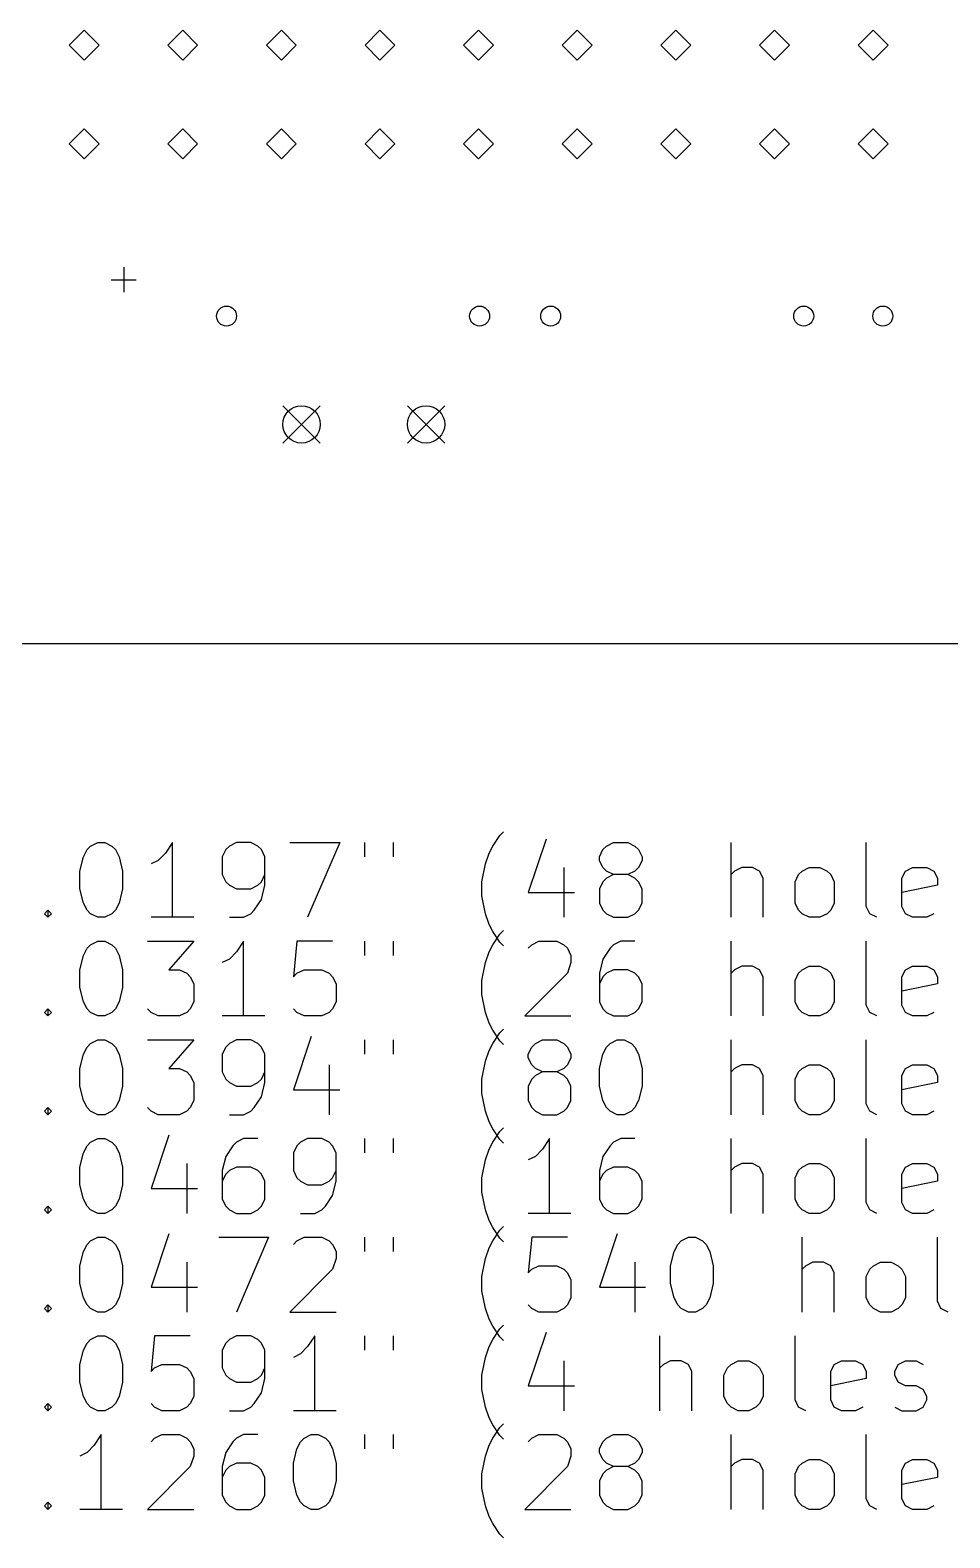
# Model space of a CAD drawing. Extents: x 1.1 to 12.3, y -11.3 to -6.1.
# Drawn here: x 2.502 to 3.956, y -11.255 to -8.873 of the extents above; entities that cross this region are included whole.
import ezdxf

# ---------------------------------------------------------------- set-up
doc = ezdxf.new("R2010")
doc.units = 0
doc.header["$MEASUREMENT"] = 0
doc.layers.add('BLACK', color=7, linetype='CONTINUOUS')

msp = doc.modelspace()

# ---------------------------------------------------------------- linework, layer by layer
at = {"layer": 'BLACK', "linetype": 'CONTINUOUS'}
for p, q in [((2.5874, -8.87323), (2.56378, -8.89685)), ((2.61102, -8.89685), (2.5874, -8.87323)), ((2.74331, -8.87323), (2.71969, -8.89685)), ((2.76693, -8.89685), (2.74331, -8.87323)), ((2.89921, -8.87323), (2.87559, -8.89685)), ((2.92283, -8.89685), (2.89921, -8.87323)), ((3.05512, -8.87323), (3.0315, -8.89685)), ((3.07874, -8.89685), (3.05512, -8.87323)), ((3.21102, -8.87323), (3.1874, -8.89685)), ((3.23465, -8.89685), (3.21102, -8.87323)), ((3.36693, -8.87323), (3.34331, -8.89685)), ((3.39055, -8.89685), (3.36693, -8.87323)), ((3.52283, -8.87323), (3.49921, -8.89685)), ((3.54646, -8.89685), (3.52283, -8.87323)), ((3.67874, -8.87323), (3.65512, -8.89685)), ((3.70236, -8.89685), (3.67874, -8.87323)), ((3.83465, -8.87323), (3.81102, -8.89685)), ((3.85827, -8.89685), (3.83465, -8.87323)), ((2.56378, -8.89685), (2.5874, -8.92047)), ((2.5874, -8.92047), (2.61102, -8.89685)), ((2.71969, -8.89685), (2.74331, -8.92047)), ((2.74331, -8.92047), (2.76693, -8.89685)), ((2.87559, -8.89685), (2.89921, -8.92047)), ((2.89921, -8.92047), (2.92283, -8.89685)), ((3.0315, -8.89685), (3.05512, -8.92047)), ((3.05512, -8.92047), (3.07874, -8.89685)), ((3.1874, -8.89685), (3.21102, -8.92047)), ((3.21102, -8.92047), (3.23465, -8.89685)), ((3.34331, -8.89685), (3.36693, -8.92047)), ((3.36693, -8.92047), (3.39055, -8.89685)), ((3.49921, -8.89685), (3.52283, -8.92047)), ((3.52283, -8.92047), (3.54646, -8.89685)), ((3.65512, -8.89685), (3.67874, -8.92047)), ((3.67874, -8.92047), (3.70236, -8.89685)), ((3.81102, -8.89685), (3.83465, -8.92047)), ((3.83465, -8.92047), (3.85827, -8.89685)), ((2.5874, -9.02913), (2.56378, -9.05276)), ((2.61102, -9.05276), (2.5874, -9.02913)), ((2.74331, -9.02913), (2.71969, -9.05276)), ((2.76693, -9.05276), (2.74331, -9.02913)), ((2.89921, -9.02913), (2.87559, -9.05276)), ((2.92283, -9.05276), (2.89921, -9.02913)), ((3.05512, -9.02913), (3.0315, -9.05276)), ((3.07874, -9.05276), (3.05512, -9.02913)), ((3.21102, -9.02913), (3.1874, -9.05276)), ((3.23465, -9.05276), (3.21102, -9.02913)), ((3.36693, -9.02913), (3.34331, -9.05276)), ((3.39055, -9.05276), (3.36693, -9.02913)), ((3.52283, -9.02913), (3.49921, -9.05276)), ((3.54646, -9.05276), (3.52283, -9.02913)), ((3.67874, -9.02913), (3.65512, -9.05276)), ((3.70236, -9.05276), (3.67874, -9.02913)), ((3.83465, -9.02913), (3.81102, -9.05276)), ((3.85827, -9.05276), (3.83465, -9.02913)), ((2.56378, -9.05276), (2.5874, -9.07638)), ((2.5874, -9.07638), (2.61102, -9.05276)), ((2.71969, -9.05276), (2.74331, -9.07638)), ((2.74331, -9.07638), (2.76693, -9.05276)), ((2.87559, -9.05276), (2.89921, -9.07638)), ((2.89921, -9.07638), (2.92283, -9.05276)), ((3.0315, -9.05276), (3.05512, -9.07638)), ((3.05512, -9.07638), (3.07874, -9.05276)), ((3.1874, -9.05276), (3.21102, -9.07638)), ((3.21102, -9.07638), (3.23465, -9.05276)), ((3.34331, -9.05276), (3.36693, -9.07638)), ((3.36693, -9.07638), (3.39055, -9.05276)), ((3.49921, -9.05276), (3.52283, -9.07638)), ((3.52283, -9.07638), (3.54646, -9.05276)), ((3.65512, -9.05276), (3.67874, -9.07638)), ((3.67874, -9.07638), (3.70236, -9.05276)), ((3.81102, -9.05276), (3.83465, -9.07638)), ((3.83465, -9.07638), (3.85827, -9.05276)), ((2.65, -9.24783), (2.65, -9.2872)), ((2.63031, -9.26752), (2.66969, -9.26752)), ((2.90157, -9.46654), (2.96063, -9.52559)), ((2.96063, -9.46654), (2.90157, -9.52559)), ((3.09843, -9.46654), (3.15748, -9.52559)), ((3.15748, -9.46654), (3.09843, -9.52559)), ((1.1811, -9.84252), (12.3228, -9.84252)), ((3.23327, -10.1624), (3.24452, -10.1455)), ((3.24452, -10.1455), (3.25014, -10.1399)), ((2.58647, -10.1793), (2.5921, -10.168)), ((2.5921, -10.168), (2.59772, -10.1624)), ((2.59772, -10.1624), (2.60897, -10.1568)), ((2.60897, -10.1568), (2.62022, -10.1568)), ((2.62022, -10.1568), (2.63147, -10.1624)), ((2.63147, -10.1624), (2.63709, -10.168)), ((2.63709, -10.168), (2.64272, -10.1793)), ((2.72708, -10.1568), (2.71583, -10.1737)), ((2.72708, -10.2749), (2.72708, -10.1568)), ((2.81145, -10.168), (2.80582, -10.1793)), ((2.81707, -10.1624), (2.81145, -10.168)), ((2.82832, -10.1568), (2.81707, -10.1624)), ((2.85082, -10.1568), (2.82832, -10.1568)), ((2.86206, -10.1624), (2.85082, -10.1568)), ((2.86769, -10.168), (2.86206, -10.1624)), ((2.87331, -10.1793), (2.86769, -10.168)), ((2.91268, -10.1568), (2.99142, -10.1568)), ((2.99142, -10.1568), (2.9408, -10.2749)), ((3.03079, -10.1568), (3.03079, -10.1793)), ((3.07579, -10.1568), (3.07579, -10.1793)), ((3.22764, -10.1737), (3.23327, -10.1624)), ((3.31763, -10.1512), (3.28951, -10.2355)), ((3.402, -10.1793), (3.40762, -10.168)), ((3.40762, -10.168), (3.41325, -10.1624)), ((3.41325, -10.1624), (3.42449, -10.1568)), ((3.42449, -10.1568), (3.44699, -10.1568)), ((3.44699, -10.1568), (3.45824, -10.1624)), ((3.45824, -10.1624), (3.46386, -10.168)), ((3.46386, -10.168), (3.46949, -10.1793)), ((3.6101, -10.2749), (3.6101, -10.1568)), ((3.82382, -10.258), (3.82382, -10.1568)), ((2.58085, -10.2018), (2.58647, -10.1793)), ((2.64272, -10.1793), (2.64834, -10.2018)), ((2.70458, -10.1849), (2.69334, -10.1905)), ((2.71583, -10.1737), (2.70458, -10.1849)), ((2.80582, -10.1793), (2.80582, -10.2074)), ((2.87331, -10.2243), (2.87331, -10.1793)), ((3.21639, -10.2186), (3.22202, -10.1905)), ((3.22202, -10.1905), (3.22764, -10.1737)), ((3.402, -10.1849), (3.402, -10.1793)), ((3.40762, -10.1961), (3.402, -10.1849)), ((3.46949, -10.1849), (3.46386, -10.1961)), ((3.46949, -10.1793), (3.46949, -10.1849)), ((2.58085, -10.2299), (2.58085, -10.2018)), ((2.64834, -10.2018), (2.64834, -10.2299)), ((2.80582, -10.2074), (2.81145, -10.2186)), ((2.81145, -10.2186), (2.81707, -10.2243)), ((2.86206, -10.2243), (2.86769, -10.2186)), ((2.86769, -10.2186), (2.87331, -10.2074)), ((3.21639, -10.2411), (3.21639, -10.2186)), ((3.34575, -10.1961), (3.34575, -10.2749)), ((3.40762, -10.2186), (3.402, -10.2299)), ((3.41325, -10.2018), (3.40762, -10.1961)), ((3.41325, -10.213), (3.40762, -10.2186)), ((3.42449, -10.2074), (3.41325, -10.2018)), ((3.42449, -10.2074), (3.41325, -10.213)), ((3.44699, -10.2074), (3.42449, -10.2074)), ((3.45824, -10.2018), (3.44699, -10.2074)), ((3.45824, -10.213), (3.44699, -10.2074)), ((3.46386, -10.1961), (3.45824, -10.2018)), ((3.46386, -10.2186), (3.45824, -10.213)), ((3.46949, -10.2299), (3.46386, -10.2186)), ((3.61572, -10.2018), (3.6101, -10.2074)), ((3.62697, -10.1961), (3.61572, -10.2018)), ((3.64384, -10.1961), (3.62697, -10.1961)), ((3.65509, -10.2018), (3.64384, -10.1961)), ((3.66071, -10.213), (3.65509, -10.2018)), ((3.66071, -10.2749), (3.66071, -10.213)), ((3.71133, -10.2186), (3.71696, -10.2074)), ((3.71133, -10.2524), (3.71133, -10.2186)), ((3.71696, -10.2074), (3.72258, -10.2018)), ((3.72258, -10.2018), (3.73383, -10.1961)), ((3.73383, -10.1961), (3.7507, -10.1961)), ((3.7507, -10.1961), (3.76195, -10.2018)), ((3.76195, -10.2018), (3.76758, -10.2074)), ((3.76758, -10.2074), (3.7732, -10.2186)), ((3.7732, -10.2186), (3.7732, -10.2524)), ((3.88006, -10.213), (3.88569, -10.2018)), ((3.88006, -10.258), (3.88006, -10.213)), ((3.88569, -10.2018), (3.89693, -10.1961)), ((3.89693, -10.1961), (3.91943, -10.1961)), ((3.91943, -10.1961), (3.93068, -10.2018)), ((3.93068, -10.2018), (3.9363, -10.213)), ((3.9363, -10.213), (3.9363, -10.2243)), ((2.58647, -10.2524), (2.58085, -10.2299)), ((2.64834, -10.2299), (2.64272, -10.2524)), ((2.81707, -10.2243), (2.82832, -10.2299)), ((2.82832, -10.2299), (2.85082, -10.2299)), ((2.85082, -10.2299), (2.86206, -10.2243)), ((2.86769, -10.2468), (2.87331, -10.2243)), ((3.22202, -10.2693), (3.21639, -10.2411)), ((3.28951, -10.2355), (3.36263, -10.2355)), ((3.402, -10.2299), (3.402, -10.2524)), ((3.46949, -10.2524), (3.46949, -10.2299)), ((3.9363, -10.2243), (3.88006, -10.2355)), ((2.52461, -10.2693), (2.53023, -10.2636)), ((2.53023, -10.2636), (2.53585, -10.2693)), ((2.53023, -10.2636), (2.53023, -10.2749)), ((2.5921, -10.2636), (2.58647, -10.2524)), ((2.59772, -10.2693), (2.5921, -10.2636)), ((2.63709, -10.2636), (2.63147, -10.2693)), ((2.64272, -10.2524), (2.63709, -10.2636)), ((2.85082, -10.2693), (2.85644, -10.2636)), ((2.85644, -10.2636), (2.86769, -10.2468)), ((3.402, -10.2524), (3.40762, -10.2636)), ((3.40762, -10.2636), (3.41325, -10.2693)), ((3.45824, -10.2693), (3.46386, -10.2636)), ((3.46386, -10.2636), (3.46949, -10.2524)), ((3.71696, -10.2636), (3.71133, -10.2524)), ((3.72258, -10.2693), (3.71696, -10.2636)), ((3.76758, -10.2636), (3.76195, -10.2693)), ((3.7732, -10.2524), (3.76758, -10.2636)), ((3.82944, -10.2693), (3.82382, -10.258)), ((3.88569, -10.2693), (3.88006, -10.258)), ((2.53023, -10.2749), (2.52461, -10.2693)), ((2.53585, -10.2693), (2.53023, -10.2749)), ((2.60897, -10.2749), (2.59772, -10.2693)), ((2.62022, -10.2749), (2.60897, -10.2749)), ((2.63147, -10.2693), (2.62022, -10.2749)), ((2.76083, -10.2749), (2.69334, -10.2749)), ((2.81707, -10.2749), (2.83957, -10.2749)), ((2.83957, -10.2749), (2.85082, -10.2693)), ((3.22764, -10.2861), (3.22202, -10.2693)), ((3.23327, -10.2974), (3.22764, -10.2861)), ((3.41325, -10.2693), (3.42449, -10.2749)), ((3.42449, -10.2749), (3.44699, -10.2749)), ((3.44699, -10.2749), (3.45824, -10.2693)), ((3.73383, -10.2749), (3.72258, -10.2693)), ((3.7507, -10.2749), (3.73383, -10.2749)), ((3.76195, -10.2693), (3.7507, -10.2749)), ((3.84069, -10.2749), (3.82944, -10.2693)), ((3.89693, -10.2749), (3.88569, -10.2693)), ((3.91943, -10.2749), (3.89693, -10.2749)), ((3.93068, -10.2693), (3.91943, -10.2749)), ((2.59772, -10.3183), (2.60897, -10.3127)), ((2.60897, -10.3127), (2.62022, -10.3127)), ((2.62022, -10.3127), (2.63147, -10.3183)), ((2.68771, -10.3127), (2.76083, -10.3127)), ((2.76083, -10.3127), (2.72146, -10.3577)), ((2.83957, -10.3127), (2.82832, -10.3296)), ((2.83957, -10.4308), (2.83957, -10.3127)), ((2.92393, -10.3127), (2.91831, -10.3689)), ((2.98017, -10.3127), (2.92393, -10.3127)), ((3.03079, -10.3127), (3.03079, -10.3352)), ((3.07579, -10.3127), (3.07579, -10.3352)), ((3.24452, -10.3143), (3.23327, -10.2974)), ((3.23327, -10.3183), (3.24452, -10.3014)), ((3.24452, -10.3014), (3.25014, -10.2958)), ((3.25014, -10.3199), (3.24452, -10.3143)), ((3.29513, -10.3183), (3.30638, -10.3127)), ((3.30638, -10.3127), (3.33451, -10.3127)), ((3.33451, -10.3127), (3.34575, -10.3183)), ((3.43574, -10.3127), (3.42449, -10.3183)), ((3.45824, -10.3127), (3.43574, -10.3127)), ((3.6101, -10.4308), (3.6101, -10.3127)), ((3.82382, -10.4139), (3.82382, -10.3127)), ((2.58085, -10.3577), (2.58647, -10.3352)), ((2.58647, -10.3352), (2.5921, -10.3239)), ((2.5921, -10.3239), (2.59772, -10.3183)), ((2.63147, -10.3183), (2.63709, -10.3239)), ((2.63709, -10.3239), (2.64272, -10.3352)), ((2.64272, -10.3352), (2.64834, -10.3577)), ((2.82832, -10.3296), (2.81707, -10.3408)), ((3.22202, -10.3464), (3.22764, -10.3296)), ((3.22764, -10.3296), (3.23327, -10.3183)), ((3.28951, -10.3239), (3.29513, -10.3183)), ((3.34575, -10.3183), (3.35138, -10.3239)), ((3.35138, -10.3239), (3.357, -10.3352)), ((3.357, -10.3352), (3.357, -10.3464)), ((3.41887, -10.3239), (3.40762, -10.3408)), ((3.42449, -10.3183), (3.41887, -10.3239)), ((2.58085, -10.3858), (2.58085, -10.3577)), ((2.64834, -10.3577), (2.64834, -10.3858)), ((2.72146, -10.3577), (2.73833, -10.3577)), ((2.73833, -10.3577), (2.74958, -10.3633)), ((2.81707, -10.3408), (2.80582, -10.3464)), ((2.92393, -10.3633), (2.93518, -10.3577)), ((2.93518, -10.3577), (2.9633, -10.3577)), ((2.9633, -10.3577), (2.97455, -10.3633)), ((3.21639, -10.3746), (3.22202, -10.3464)), ((3.357, -10.3464), (3.35138, -10.3633)), ((3.40762, -10.3408), (3.402, -10.3633)), ((3.42449, -10.3577), (3.41325, -10.3633)), ((3.44699, -10.3577), (3.42449, -10.3577)), ((3.45824, -10.3633), (3.44699, -10.3577)), ((3.61572, -10.3577), (3.6101, -10.3633)), ((3.62697, -10.3521), (3.61572, -10.3577)), ((3.64384, -10.3521), (3.62697, -10.3521)), ((3.65509, -10.3577), (3.64384, -10.3521)), ((3.66071, -10.3689), (3.65509, -10.3577)), ((3.71696, -10.3633), (3.72258, -10.3577)), ((3.72258, -10.3577), (3.73383, -10.3521)), ((3.73383, -10.3521), (3.7507, -10.3521)), ((3.7507, -10.3521), (3.76195, -10.3577)), ((3.76195, -10.3577), (3.76758, -10.3633)), ((3.88006, -10.3689), (3.88569, -10.3577)), ((3.88569, -10.3577), (3.89693, -10.3521)), ((3.89693, -10.3521), (3.91943, -10.3521)), ((3.91943, -10.3521), (3.93068, -10.3577)), ((3.93068, -10.3577), (3.9363, -10.3689)), ((2.58647, -10.4083), (2.58085, -10.3858)), ((2.64834, -10.3858), (2.64272, -10.4083)), ((2.74958, -10.3633), (2.7552, -10.3689)), ((2.7552, -10.3689), (2.76083, -10.3802)), ((2.76083, -10.3802), (2.76083, -10.4083)), ((2.91831, -10.3689), (2.92393, -10.3633)), ((2.97455, -10.3633), (2.98017, -10.3689)), ((2.98017, -10.3689), (2.9858, -10.3802)), ((2.9858, -10.3802), (2.9858, -10.4083)), ((3.21639, -10.397), (3.21639, -10.3746)), ((3.35138, -10.3633), (3.28389, -10.4308)), ((3.402, -10.3633), (3.402, -10.4083)), ((3.40762, -10.3689), (3.402, -10.3802)), ((3.41325, -10.3633), (3.40762, -10.3689)), ((3.46386, -10.3689), (3.45824, -10.3633)), ((3.46949, -10.3802), (3.46386, -10.3689)), ((3.46949, -10.4083), (3.46949, -10.3802)), ((3.66071, -10.4308), (3.66071, -10.3689)), ((3.71133, -10.3746), (3.71696, -10.3633)), ((3.71133, -10.4083), (3.71133, -10.3746)), ((3.76758, -10.3633), (3.7732, -10.3746)), ((3.7732, -10.3746), (3.7732, -10.4083)), ((3.88006, -10.4139), (3.88006, -10.3689)), ((3.9363, -10.3802), (3.88006, -10.3914)), ((3.9363, -10.3689), (3.9363, -10.3802)), ((2.5921, -10.4195), (2.58647, -10.4083)), ((2.64272, -10.4083), (2.63709, -10.4195)), ((2.76083, -10.4083), (2.7552, -10.4195)), ((2.9858, -10.4083), (2.98017, -10.4195)), ((3.22202, -10.4252), (3.21639, -10.397)), ((3.402, -10.4083), (3.40762, -10.4195)), ((3.46386, -10.4195), (3.46949, -10.4083)), ((3.71696, -10.4195), (3.71133, -10.4083)), ((3.7732, -10.4083), (3.76758, -10.4195)), ((2.52461, -10.4252), (2.53023, -10.4195)), ((2.53023, -10.4308), (2.52461, -10.4252)), ((2.53023, -10.4195), (2.53585, -10.4252)), ((2.53023, -10.4195), (2.53023, -10.4308)), ((2.53585, -10.4252), (2.53023, -10.4308)), ((2.59772, -10.4252), (2.5921, -10.4195)), ((2.60897, -10.4308), (2.59772, -10.4252)), ((2.62022, -10.4308), (2.60897, -10.4308)), ((2.63147, -10.4252), (2.62022, -10.4308)), ((2.63709, -10.4195), (2.63147, -10.4252)), ((2.69334, -10.4252), (2.68771, -10.4195)), ((2.70458, -10.4308), (2.69334, -10.4252)), ((2.73833, -10.4308), (2.70458, -10.4308)), ((2.74958, -10.4252), (2.73833, -10.4308)), ((2.7552, -10.4195), (2.74958, -10.4252)), ((2.87331, -10.4308), (2.80582, -10.4308)), ((2.92393, -10.4252), (2.91831, -10.4195)), ((2.93518, -10.4308), (2.92393, -10.4252)), ((2.9633, -10.4308), (2.93518, -10.4308)), ((2.97455, -10.4252), (2.9633, -10.4308)), ((2.98017, -10.4195), (2.97455, -10.4252)), ((3.22764, -10.442), (3.22202, -10.4252)), ((3.28389, -10.4308), (3.357, -10.4308)), ((3.40762, -10.4195), (3.41325, -10.4252)), ((3.41325, -10.4252), (3.42449, -10.4308)), ((3.42449, -10.4308), (3.44699, -10.4308)), ((3.44699, -10.4308), (3.45824, -10.4252)), ((3.45824, -10.4252), (3.46386, -10.4195)), ((3.72258, -10.4252), (3.71696, -10.4195)), ((3.73383, -10.4308), (3.72258, -10.4252)), ((3.7507, -10.4308), (3.73383, -10.4308)), ((3.76195, -10.4252), (3.7507, -10.4308)), ((3.76758, -10.4195), (3.76195, -10.4252)), ((3.82944, -10.4252), (3.82382, -10.4139)), ((3.84069, -10.4308), (3.82944, -10.4252)), ((3.88569, -10.4252), (3.88006, -10.4139)), ((3.89693, -10.4308), (3.88569, -10.4252)), ((3.91943, -10.4308), (3.89693, -10.4308)), ((3.93068, -10.4252), (3.91943, -10.4308)), ((3.23327, -10.4533), (3.22764, -10.442)), ((3.24452, -10.4702), (3.23327, -10.4533)), ((3.24452, -10.4573), (3.25014, -10.4517)), ((2.58647, -10.4911), (2.5921, -10.4798)), ((2.5921, -10.4798), (2.59772, -10.4742)), ((2.59772, -10.4742), (2.60897, -10.4686)), ((2.60897, -10.4686), (2.62022, -10.4686)), ((2.62022, -10.4686), (2.63147, -10.4742)), ((2.63147, -10.4742), (2.63709, -10.4798)), ((2.63709, -10.4798), (2.64272, -10.4911)), ((2.68771, -10.4686), (2.76083, -10.4686)), ((2.76083, -10.4686), (2.72146, -10.5136)), ((2.81145, -10.4798), (2.80582, -10.4911)), ((2.81707, -10.4742), (2.81145, -10.4798)), ((2.82832, -10.4686), (2.81707, -10.4742)), ((2.85082, -10.4686), (2.82832, -10.4686)), ((2.86206, -10.4742), (2.85082, -10.4686)), ((2.86769, -10.4798), (2.86206, -10.4742)), ((2.87331, -10.4911), (2.86769, -10.4798)), ((2.94643, -10.463), (2.91831, -10.5473)), ((3.03079, -10.4686), (3.03079, -10.4911)), ((3.07579, -10.4686), (3.07579, -10.4911)), ((3.22764, -10.4855), (3.23327, -10.4742)), ((3.23327, -10.4742), (3.24452, -10.4573)), ((3.25014, -10.4758), (3.24452, -10.4702)), ((3.28951, -10.4911), (3.29513, -10.4798)), ((3.29513, -10.4798), (3.30076, -10.4742)), ((3.30076, -10.4742), (3.31201, -10.4686)), ((3.31201, -10.4686), (3.33451, -10.4686)), ((3.33451, -10.4686), (3.34575, -10.4742)), ((3.34575, -10.4742), (3.35138, -10.4798)), ((3.35138, -10.4798), (3.357, -10.4911)), ((3.40762, -10.4911), (3.41325, -10.4798)), ((3.41325, -10.4798), (3.41887, -10.4742)), ((3.41887, -10.4742), (3.43012, -10.4686)), ((3.43012, -10.4686), (3.44137, -10.4686)), ((3.44137, -10.4686), (3.45262, -10.4742)), ((3.45262, -10.4742), (3.45824, -10.4798)), ((3.45824, -10.4798), (3.46386, -10.4911)), ((3.6101, -10.5867), (3.6101, -10.4686)), ((3.82382, -10.5698), (3.82382, -10.4686)), ((2.58085, -10.5136), (2.58647, -10.4911)), ((2.64272, -10.4911), (2.64834, -10.5136)), ((2.80582, -10.4911), (2.80582, -10.5192)), ((2.87331, -10.5361), (2.87331, -10.4911)), ((3.21639, -10.5305), (3.22202, -10.5023)), ((3.22202, -10.5023), (3.22764, -10.4855)), ((3.28951, -10.4967), (3.28951, -10.4911)), ((3.29513, -10.508), (3.28951, -10.4967)), ((3.357, -10.4967), (3.35138, -10.508)), ((3.357, -10.4911), (3.357, -10.4967)), ((3.402, -10.5136), (3.40762, -10.4911)), ((3.46386, -10.4911), (3.46949, -10.5136)), ((2.58085, -10.5417), (2.58085, -10.5136)), ((2.64834, -10.5136), (2.64834, -10.5417)), ((2.72146, -10.5136), (2.73833, -10.5136)), ((2.73833, -10.5136), (2.74958, -10.5192)), ((2.74958, -10.5192), (2.7552, -10.5248)), ((2.7552, -10.5248), (2.76083, -10.5361)), ((2.80582, -10.5192), (2.81145, -10.5305)), ((2.86769, -10.5305), (2.87331, -10.5192)), ((2.97455, -10.508), (2.97455, -10.5867)), ((3.30076, -10.5136), (3.29513, -10.508)), ((3.30076, -10.5248), (3.29513, -10.5305)), ((3.31201, -10.5192), (3.30076, -10.5136)), ((3.31201, -10.5192), (3.30076, -10.5248)), ((3.33451, -10.5192), (3.31201, -10.5192)), ((3.34575, -10.5136), (3.33451, -10.5192)), ((3.34575, -10.5248), (3.33451, -10.5192)), ((3.35138, -10.508), (3.34575, -10.5136)), ((3.35138, -10.5305), (3.34575, -10.5248)), ((3.402, -10.5417), (3.402, -10.5136)), ((3.46949, -10.5136), (3.46949, -10.5417)), ((3.61572, -10.5136), (3.6101, -10.5192)), ((3.62697, -10.508), (3.61572, -10.5136)), ((3.64384, -10.508), (3.62697, -10.508)), ((3.65509, -10.5136), (3.64384, -10.508)), ((3.66071, -10.5248), (3.65509, -10.5136)), ((3.66071, -10.5867), (3.66071, -10.5248)), ((3.71133, -10.5305), (3.71696, -10.5192)), ((3.71696, -10.5192), (3.72258, -10.5136)), ((3.72258, -10.5136), (3.73383, -10.508)), ((3.73383, -10.508), (3.7507, -10.508)), ((3.7507, -10.508), (3.76195, -10.5136)), ((3.76195, -10.5136), (3.76758, -10.5192)), ((3.76758, -10.5192), (3.7732, -10.5305)), ((3.88006, -10.5248), (3.88569, -10.5136)), ((3.88006, -10.5698), (3.88006, -10.5248)), ((3.88569, -10.5136), (3.89693, -10.508)), ((3.89693, -10.508), (3.91943, -10.508)), ((3.91943, -10.508), (3.93068, -10.5136)), ((3.93068, -10.5136), (3.9363, -10.5248)), ((3.9363, -10.5248), (3.9363, -10.5361)), ((2.58647, -10.5642), (2.58085, -10.5417)), ((2.64834, -10.5417), (2.64272, -10.5642)), ((2.76083, -10.5361), (2.76083, -10.5642)), ((2.81145, -10.5305), (2.81707, -10.5361)), ((2.81707, -10.5361), (2.82832, -10.5417)), ((2.82832, -10.5417), (2.85082, -10.5417)), ((2.85082, -10.5417), (2.86206, -10.5361)), ((2.86206, -10.5361), (2.86769, -10.5305)), ((2.86769, -10.5586), (2.87331, -10.5361)), ((2.91831, -10.5473), (2.99142, -10.5473)), ((3.21639, -10.553), (3.21639, -10.5305)), ((3.29513, -10.5305), (3.28951, -10.5417)), ((3.28951, -10.5417), (3.28951, -10.5642)), ((3.357, -10.5417), (3.35138, -10.5305)), ((3.357, -10.5642), (3.357, -10.5417)), ((3.40762, -10.5642), (3.402, -10.5417)), ((3.46949, -10.5417), (3.46386, -10.5642)), ((3.71133, -10.5642), (3.71133, -10.5305)), ((3.7732, -10.5305), (3.7732, -10.5642)), ((3.9363, -10.5361), (3.88006, -10.5473)), ((2.52461, -10.5811), (2.53023, -10.5754)), ((2.53023, -10.5754), (2.53585, -10.5811)), ((2.53023, -10.5754), (2.53023, -10.5867)), ((2.5921, -10.5754), (2.58647, -10.5642)), ((2.59772, -10.5811), (2.5921, -10.5754)), ((2.63709, -10.5754), (2.63147, -10.5811)), ((2.64272, -10.5642), (2.63709, -10.5754)), ((2.69334, -10.5811), (2.68771, -10.5754)), ((2.7552, -10.5754), (2.74958, -10.5811)), ((2.76083, -10.5642), (2.7552, -10.5754)), ((2.85082, -10.5811), (2.85644, -10.5754)), ((2.85644, -10.5754), (2.86769, -10.5586)), ((3.22202, -10.5811), (3.21639, -10.553)), ((3.28951, -10.5642), (3.29513, -10.5754)), ((3.29513, -10.5754), (3.30076, -10.5811)), ((3.34575, -10.5811), (3.35138, -10.5754)), ((3.35138, -10.5754), (3.357, -10.5642)), ((3.41325, -10.5754), (3.40762, -10.5642)), ((3.41887, -10.5811), (3.41325, -10.5754)), ((3.45824, -10.5754), (3.45262, -10.5811)), ((3.46386, -10.5642), (3.45824, -10.5754)), ((3.71696, -10.5754), (3.71133, -10.5642)), ((3.72258, -10.5811), (3.71696, -10.5754)), ((3.76758, -10.5754), (3.76195, -10.5811)), ((3.7732, -10.5642), (3.76758, -10.5754)), ((3.82944, -10.5811), (3.82382, -10.5698)), ((3.88569, -10.5811), (3.88006, -10.5698)), ((2.53023, -10.5867), (2.52461, -10.5811)), ((2.53585, -10.5811), (2.53023, -10.5867)), ((2.60897, -10.5867), (2.59772, -10.5811)), ((2.62022, -10.5867), (2.60897, -10.5867)), ((2.63147, -10.5811), (2.62022, -10.5867)), ((2.70458, -10.5867), (2.69334, -10.5811)), ((2.73833, -10.5867), (2.70458, -10.5867)), ((2.74958, -10.5811), (2.73833, -10.5867)), ((2.81707, -10.5867), (2.83957, -10.5867)), ((2.83957, -10.5867), (2.85082, -10.5811)), ((3.22764, -10.5979), (3.22202, -10.5811)), ((3.23327, -10.6092), (3.22764, -10.5979)), ((3.30076, -10.5811), (3.31201, -10.5867)), ((3.31201, -10.5867), (3.33451, -10.5867)), ((3.33451, -10.5867), (3.34575, -10.5811)), ((3.43012, -10.5867), (3.41887, -10.5811)), ((3.44137, -10.5867), (3.43012, -10.5867)), ((3.45262, -10.5811), (3.44137, -10.5867)), ((3.73383, -10.5867), (3.72258, -10.5811)), ((3.7507, -10.5867), (3.73383, -10.5867)), ((3.76195, -10.5811), (3.7507, -10.5867)), ((3.84069, -10.5867), (3.82944, -10.5811)), ((3.89693, -10.5867), (3.88569, -10.5811)), ((3.91943, -10.5867), (3.89693, -10.5867)), ((3.93068, -10.5811), (3.91943, -10.5867)), ((2.72146, -10.6189), (2.69334, -10.7032)), ((3.24452, -10.6261), (3.23327, -10.6092)), ((3.23327, -10.6301), (3.24452, -10.6132)), ((3.24452, -10.6132), (3.25014, -10.6076)), ((2.58085, -10.6695), (2.58647, -10.647)), ((2.58647, -10.647), (2.5921, -10.6357)), ((2.5921, -10.6357), (2.59772, -10.6301)), ((2.59772, -10.6301), (2.60897, -10.6245)), ((2.60897, -10.6245), (2.62022, -10.6245)), ((2.62022, -10.6245), (2.63147, -10.6301)), ((2.63147, -10.6301), (2.63709, -10.6357)), ((2.63709, -10.6357), (2.64272, -10.647)), ((2.64272, -10.647), (2.64834, -10.6695)), ((2.82269, -10.6357), (2.81145, -10.6526)), ((2.82832, -10.6301), (2.82269, -10.6357)), ((2.83957, -10.6245), (2.82832, -10.6301)), ((2.86206, -10.6245), (2.83957, -10.6245)), ((2.92393, -10.6357), (2.91831, -10.647)), ((2.91831, -10.647), (2.91831, -10.6751)), ((2.92956, -10.6301), (2.92393, -10.6357)), ((2.9408, -10.6245), (2.92956, -10.6301)), ((2.9633, -10.6245), (2.9408, -10.6245)), ((2.97455, -10.6301), (2.9633, -10.6245)), ((2.98017, -10.6357), (2.97455, -10.6301)), ((2.9858, -10.647), (2.98017, -10.6357)), ((2.9858, -10.692), (2.9858, -10.647)), ((3.03079, -10.6245), (3.03079, -10.647)), ((3.07579, -10.6245), (3.07579, -10.647)), ((3.22202, -10.6582), (3.22764, -10.6414)), ((3.22764, -10.6414), (3.23327, -10.6301)), ((3.25014, -10.6317), (3.24452, -10.6261)), ((3.31201, -10.6414), (3.30076, -10.6526)), ((3.32326, -10.6245), (3.31201, -10.6414)), ((3.32326, -10.7426), (3.32326, -10.6245)), ((3.41887, -10.6357), (3.40762, -10.6526)), ((3.42449, -10.6301), (3.41887, -10.6357)), ((3.43574, -10.6245), (3.42449, -10.6301)), ((3.45824, -10.6245), (3.43574, -10.6245)), ((3.6101, -10.7426), (3.6101, -10.6245)), ((3.82382, -10.7257), (3.82382, -10.6245)), ((2.58085, -10.6976), (2.58085, -10.6695)), ((2.64834, -10.6695), (2.64834, -10.6976)), ((2.74958, -10.6639), (2.74958, -10.7426)), ((2.81145, -10.6526), (2.80582, -10.6751)), ((2.82832, -10.6695), (2.81707, -10.6751)), ((2.85082, -10.6695), (2.82832, -10.6695)), ((2.86206, -10.6751), (2.85082, -10.6695)), ((3.21639, -10.6864), (3.22202, -10.6582)), ((3.30076, -10.6526), (3.28951, -10.6582)), ((3.40762, -10.6526), (3.402, -10.6751)), ((3.42449, -10.6695), (3.41325, -10.6751)), ((3.44699, -10.6695), (3.42449, -10.6695)), ((3.45824, -10.6751), (3.44699, -10.6695)), ((3.61572, -10.6695), (3.6101, -10.6751)), ((3.62697, -10.6639), (3.61572, -10.6695)), ((3.64384, -10.6639), (3.62697, -10.6639)), ((3.65509, -10.6695), (3.64384, -10.6639)), ((3.66071, -10.6807), (3.65509, -10.6695)), ((3.71696, -10.6751), (3.72258, -10.6695)), ((3.72258, -10.6695), (3.73383, -10.6639)), ((3.73383, -10.6639), (3.7507, -10.6639)), ((3.7507, -10.6639), (3.76195, -10.6695)), ((3.76195, -10.6695), (3.76758, -10.6751)), ((3.88006, -10.6807), (3.88569, -10.6695)), ((3.88569, -10.6695), (3.89693, -10.6639)), ((3.89693, -10.6639), (3.91943, -10.6639)), ((3.91943, -10.6639), (3.93068, -10.6695)), ((3.93068, -10.6695), (3.9363, -10.6807)), ((2.80582, -10.6751), (2.80582, -10.7201)), ((2.81145, -10.6807), (2.80582, -10.692)), ((2.81707, -10.6751), (2.81145, -10.6807)), ((2.86769, -10.6807), (2.86206, -10.6751)), ((2.87331, -10.692), (2.86769, -10.6807)), ((2.87331, -10.7201), (2.87331, -10.692)), ((2.91831, -10.6751), (2.92393, -10.6864)), ((2.92393, -10.6864), (2.92956, -10.692)), ((2.92956, -10.692), (2.9408, -10.6976)), ((2.9633, -10.6976), (2.97455, -10.692)), ((2.97455, -10.692), (2.98017, -10.6864)), ((2.98017, -10.6864), (2.9858, -10.6751)), ((2.98017, -10.7145), (2.9858, -10.692)), ((3.21639, -10.7089), (3.21639, -10.6864)), ((3.402, -10.6751), (3.402, -10.7201)), ((3.40762, -10.6807), (3.402, -10.692)), ((3.41325, -10.6751), (3.40762, -10.6807)), ((3.46386, -10.6807), (3.45824, -10.6751)), ((3.46949, -10.692), (3.46386, -10.6807)), ((3.46949, -10.7201), (3.46949, -10.692)), ((3.66071, -10.7426), (3.66071, -10.6807)), ((3.71133, -10.6864), (3.71696, -10.6751)), ((3.71133, -10.7201), (3.71133, -10.6864)), ((3.76758, -10.6751), (3.7732, -10.6864)), ((3.7732, -10.6864), (3.7732, -10.7201)), ((3.88006, -10.7257), (3.88006, -10.6807)), ((3.9363, -10.692), (3.88006, -10.7032)), ((3.9363, -10.6807), (3.9363, -10.692)), ((2.58647, -10.7201), (2.58085, -10.6976)), ((2.64834, -10.6976), (2.64272, -10.7201)), ((2.69334, -10.7032), (2.76645, -10.7032)), ((2.9408, -10.6976), (2.9633, -10.6976)), ((2.96893, -10.7314), (2.98017, -10.7145)), ((3.22202, -10.737), (3.21639, -10.7089)), ((2.52461, -10.737), (2.53023, -10.7314)), ((2.53023, -10.7426), (2.52461, -10.737)), ((2.53023, -10.7314), (2.53585, -10.737)), ((2.53023, -10.7314), (2.53023, -10.7426)), ((2.53585, -10.737), (2.53023, -10.7426)), ((2.5921, -10.7314), (2.58647, -10.7201)), ((2.59772, -10.737), (2.5921, -10.7314)), ((2.60897, -10.7426), (2.59772, -10.737)), ((2.62022, -10.7426), (2.60897, -10.7426)), ((2.63147, -10.737), (2.62022, -10.7426)), ((2.63709, -10.7314), (2.63147, -10.737)), ((2.64272, -10.7201), (2.63709, -10.7314)), ((2.80582, -10.7201), (2.81145, -10.7314)), ((2.81145, -10.7314), (2.81707, -10.737)), ((2.81707, -10.737), (2.82832, -10.7426)), ((2.82832, -10.7426), (2.85082, -10.7426)), ((2.85082, -10.7426), (2.86206, -10.737)), ((2.86206, -10.737), (2.86769, -10.7314)), ((2.86769, -10.7314), (2.87331, -10.7201)), ((2.92956, -10.7426), (2.95205, -10.7426)), ((2.95205, -10.7426), (2.9633, -10.737)), ((2.9633, -10.737), (2.96893, -10.7314)), ((3.22764, -10.7539), (3.22202, -10.737)), ((3.357, -10.7426), (3.28951, -10.7426)), ((3.402, -10.7201), (3.40762, -10.7314)), ((3.40762, -10.7314), (3.41325, -10.737)), ((3.41325, -10.737), (3.42449, -10.7426)), ((3.42449, -10.7426), (3.44699, -10.7426)), ((3.44699, -10.7426), (3.45824, -10.737)), ((3.45824, -10.737), (3.46386, -10.7314)), ((3.46386, -10.7314), (3.46949, -10.7201)), ((3.71696, -10.7314), (3.71133, -10.7201)), ((3.72258, -10.737), (3.71696, -10.7314)), ((3.73383, -10.7426), (3.72258, -10.737)), ((3.7507, -10.7426), (3.73383, -10.7426)), ((3.76195, -10.737), (3.7507, -10.7426)), ((3.76758, -10.7314), (3.76195, -10.737)), ((3.7732, -10.7201), (3.76758, -10.7314)), ((3.82944, -10.737), (3.82382, -10.7257)), ((3.84069, -10.7426), (3.82944, -10.737)), ((3.88569, -10.737), (3.88006, -10.7257)), ((3.89693, -10.7426), (3.88569, -10.737)), ((3.91943, -10.7426), (3.89693, -10.7426)), ((3.93068, -10.737), (3.91943, -10.7426)), ((3.23327, -10.7651), (3.22764, -10.7539)), ((3.24452, -10.782), (3.23327, -10.7651)), ((3.24452, -10.7692), (3.25014, -10.7635)), ((2.5921, -10.7916), (2.59772, -10.786)), ((2.59772, -10.786), (2.60897, -10.7804)), ((2.60897, -10.7804), (2.62022, -10.7804)), ((2.62022, -10.7804), (2.63147, -10.786)), ((2.63147, -10.786), (2.63709, -10.7916)), ((2.72146, -10.7748), (2.69334, -10.8591)), ((2.8002, -10.7804), (2.87894, -10.7804)), ((2.87894, -10.7804), (2.82832, -10.8985)), ((2.91831, -10.7916), (2.92393, -10.786)), ((2.92393, -10.786), (2.93518, -10.7804)), ((2.93518, -10.7804), (2.9633, -10.7804)), ((2.9633, -10.7804), (2.97455, -10.786)), ((2.97455, -10.786), (2.98017, -10.7916)), ((3.03079, -10.7804), (3.03079, -10.8029)), ((3.07579, -10.7804), (3.07579, -10.8029)), ((3.22764, -10.7973), (3.23327, -10.786)), ((3.23327, -10.786), (3.24452, -10.7692)), ((3.25014, -10.7876), (3.24452, -10.782)), ((3.29513, -10.7804), (3.28951, -10.8366)), ((3.35138, -10.7804), (3.29513, -10.7804)), ((3.43012, -10.7748), (3.402, -10.8591)), ((3.52573, -10.7916), (3.53136, -10.786)), ((3.53136, -10.786), (3.5426, -10.7804)), ((3.5426, -10.7804), (3.55385, -10.7804)), ((3.55385, -10.7804), (3.5651, -10.786)), ((3.5651, -10.786), (3.57073, -10.7916)), ((3.72258, -10.8985), (3.72258, -10.7804)), ((3.9363, -10.8816), (3.9363, -10.7804)), ((2.58085, -10.8254), (2.58647, -10.8029)), ((2.58647, -10.8029), (2.5921, -10.7916)), ((2.63709, -10.7916), (2.64272, -10.8029)), ((2.64272, -10.8029), (2.64834, -10.8254)), ((2.98017, -10.7916), (2.9858, -10.8029)), ((2.9858, -10.8141), (2.98017, -10.831)), ((2.9858, -10.8029), (2.9858, -10.8141)), ((3.21639, -10.8423), (3.22202, -10.8141)), ((3.22202, -10.8141), (3.22764, -10.7973)), ((3.51448, -10.8254), (3.52011, -10.8029)), ((3.52011, -10.8029), (3.52573, -10.7916)), ((3.57073, -10.7916), (3.57635, -10.8029)), ((3.57635, -10.8029), (3.58197, -10.8254)), ((2.58085, -10.8535), (2.58085, -10.8254)), ((2.64834, -10.8254), (2.64834, -10.8535)), ((2.74958, -10.8198), (2.74958, -10.8985)), ((2.98017, -10.831), (2.91268, -10.8985)), ((3.28951, -10.8366), (3.29513, -10.831)), ((3.29513, -10.831), (3.30638, -10.8254)), ((3.30638, -10.8254), (3.33451, -10.8254)), ((3.33451, -10.8254), (3.34575, -10.831)), ((3.34575, -10.831), (3.35138, -10.8366)), ((3.35138, -10.8366), (3.357, -10.8479)), ((3.45824, -10.8198), (3.45824, -10.8985)), ((3.51448, -10.8535), (3.51448, -10.8254)), ((3.58197, -10.8254), (3.58197, -10.8535)), ((3.72821, -10.8254), (3.72258, -10.831)), ((3.73945, -10.8198), (3.72821, -10.8254)), ((3.75633, -10.8198), (3.73945, -10.8198)), ((3.76758, -10.8254), (3.75633, -10.8198)), ((3.7732, -10.8366), (3.76758, -10.8254)), ((3.7732, -10.8985), (3.7732, -10.8366)), ((3.82382, -10.8423), (3.82944, -10.831)), ((3.82944, -10.831), (3.83507, -10.8254)), ((3.83507, -10.8254), (3.84632, -10.8198)), ((3.84632, -10.8198), (3.86319, -10.8198)), ((3.86319, -10.8198), (3.87444, -10.8254)), ((3.87444, -10.8254), (3.88006, -10.831)), ((3.88006, -10.831), (3.88569, -10.8423)), ((2.58647, -10.876), (2.58085, -10.8535)), ((2.64834, -10.8535), (2.64272, -10.876)), ((2.69334, -10.8591), (2.76645, -10.8591)), ((3.21639, -10.8648), (3.21639, -10.8423)), ((3.357, -10.8479), (3.357, -10.876)), ((3.402, -10.8591), (3.47511, -10.8591)), ((3.52011, -10.876), (3.51448, -10.8535)), ((3.58197, -10.8535), (3.57635, -10.876)), ((3.82382, -10.876), (3.82382, -10.8423)), ((3.88569, -10.8423), (3.88569, -10.876)), ((2.5921, -10.8873), (2.58647, -10.876)), ((2.64272, -10.876), (2.63709, -10.8873)), ((3.22202, -10.8929), (3.21639, -10.8648)), ((3.357, -10.876), (3.35138, -10.8873)), ((3.52573, -10.8873), (3.52011, -10.876)), ((3.57635, -10.876), (3.57073, -10.8873)), ((3.82944, -10.8873), (3.82382, -10.876)), ((3.88569, -10.876), (3.88006, -10.8873)), ((3.94193, -10.8929), (3.9363, -10.8816)), ((2.52461, -10.8929), (2.53023, -10.8873)), ((2.53023, -10.8985), (2.52461, -10.8929)), ((2.53023, -10.8873), (2.53585, -10.8929)), ((2.53023, -10.8873), (2.53023, -10.8985)), ((2.53585, -10.8929), (2.53023, -10.8985)), ((2.59772, -10.8929), (2.5921, -10.8873)), ((2.60897, -10.8985), (2.59772, -10.8929)), ((2.62022, -10.8985), (2.60897, -10.8985)), ((2.63147, -10.8929), (2.62022, -10.8985)), ((2.63709, -10.8873), (2.63147, -10.8929)), ((2.91268, -10.8985), (2.9858, -10.8985)), ((3.22764, -10.9098), (3.22202, -10.8929)), ((3.23327, -10.921), (3.22764, -10.9098)), ((3.29513, -10.8929), (3.28951, -10.8873)), ((3.30638, -10.8985), (3.29513, -10.8929)), ((3.33451, -10.8985), (3.30638, -10.8985)), ((3.34575, -10.8929), (3.33451, -10.8985)), ((3.35138, -10.8873), (3.34575, -10.8929)), ((3.53136, -10.8929), (3.52573, -10.8873)), ((3.5426, -10.8985), (3.53136, -10.8929)), ((3.55385, -10.8985), (3.5426, -10.8985)), ((3.5651, -10.8929), (3.55385, -10.8985)), ((3.57073, -10.8873), (3.5651, -10.8929)), ((3.83507, -10.8929), (3.82944, -10.8873)), ((3.84632, -10.8985), (3.83507, -10.8929)), ((3.86319, -10.8985), (3.84632, -10.8985)), ((3.87444, -10.8929), (3.86319, -10.8985)), ((3.88006, -10.8873), (3.87444, -10.8929)), ((3.95318, -10.8985), (3.94193, -10.8929)), ((3.24452, -10.9379), (3.23327, -10.921)), ((3.23327, -10.9419), (3.24452, -10.9251)), ((3.24452, -10.9251), (3.25014, -10.9194)), ((3.31763, -10.9307), (3.28951, -11.015)), ((2.58647, -10.9588), (2.5921, -10.9476)), ((2.5921, -10.9476), (2.59772, -10.9419)), ((2.59772, -10.9419), (2.60897, -10.9363)), ((2.60897, -10.9363), (2.62022, -10.9363)), ((2.62022, -10.9363), (2.63147, -10.9419)), ((2.63147, -10.9419), (2.63709, -10.9476)), ((2.63709, -10.9476), (2.64272, -10.9588)), ((2.69896, -10.9363), (2.69334, -10.9925)), ((2.7552, -10.9363), (2.69896, -10.9363)), ((2.81145, -10.9476), (2.80582, -10.9588)), ((2.81707, -10.9419), (2.81145, -10.9476)), ((2.82832, -10.9363), (2.81707, -10.9419)), ((2.85082, -10.9363), (2.82832, -10.9363)), ((2.86206, -10.9419), (2.85082, -10.9363)), ((2.86769, -10.9476), (2.86206, -10.9419)), ((2.87331, -10.9588), (2.86769, -10.9476)), ((2.9408, -10.9532), (2.92956, -10.9644)), ((2.95205, -10.9363), (2.9408, -10.9532)), ((2.95205, -11.0544), (2.95205, -10.9363)), ((3.03079, -10.9363), (3.03079, -10.9588)), ((3.07579, -10.9363), (3.07579, -10.9588)), ((3.22202, -10.9701), (3.22764, -10.9532)), ((3.22764, -10.9532), (3.23327, -10.9419)), ((3.25014, -10.9435), (3.24452, -10.9379)), ((3.49761, -11.0544), (3.49761, -10.9363)), ((3.71133, -11.0375), (3.71133, -10.9363)), ((2.58085, -10.9813), (2.58647, -10.9588)), ((2.58085, -11.0094), (2.58085, -10.9813)), ((2.64272, -10.9588), (2.64834, -10.9813)), ((2.64834, -10.9813), (2.64834, -11.0094)), ((2.69896, -10.9869), (2.71021, -10.9813)), ((2.71021, -10.9813), (2.73833, -10.9813)), ((2.73833, -10.9813), (2.74958, -10.9869)), ((2.80582, -10.9588), (2.80582, -10.9869)), ((2.87331, -11.0038), (2.87331, -10.9588)), ((2.92956, -10.9644), (2.91831, -10.9701)), ((3.21639, -10.9982), (3.22202, -10.9701)), ((3.34575, -10.9757), (3.34575, -11.0544)), ((3.50323, -10.9813), (3.49761, -10.9869)), ((3.51448, -10.9757), (3.50323, -10.9813)), ((3.53136, -10.9757), (3.51448, -10.9757)), ((3.5426, -10.9813), (3.53136, -10.9757)), ((3.54823, -10.9925), (3.5426, -10.9813)), ((3.60447, -10.9869), (3.6101, -10.9813)), ((3.6101, -10.9813), (3.62134, -10.9757)), ((3.62134, -10.9757), (3.63822, -10.9757)), ((3.63822, -10.9757), (3.64947, -10.9813)), ((3.64947, -10.9813), (3.65509, -10.9869)), ((3.76758, -10.9925), (3.7732, -10.9813)), ((3.7732, -10.9813), (3.78445, -10.9757)), ((3.78445, -10.9757), (3.80695, -10.9757)), ((3.80695, -10.9757), (3.81819, -10.9813)), ((3.81819, -10.9813), (3.82382, -10.9925)), ((3.86881, -10.9925), (3.87444, -10.9813)), ((3.87444, -10.9813), (3.88569, -10.9757)), ((3.88569, -10.9757), (3.90256, -10.9757)), ((3.90256, -10.9757), (3.91381, -10.9813)), ((2.69334, -10.9925), (2.69896, -10.9869)), ((2.74958, -10.9869), (2.7552, -10.9925)), ((2.7552, -10.9925), (2.76083, -11.0038)), ((2.76083, -11.0038), (2.76083, -11.0319)), ((2.80582, -10.9869), (2.81145, -10.9982)), ((2.81145, -10.9982), (2.81707, -11.0038)), ((2.81707, -11.0038), (2.82832, -11.0094)), ((2.85082, -11.0094), (2.86206, -11.0038)), ((2.86206, -11.0038), (2.86769, -10.9982)), ((2.86769, -10.9982), (2.87331, -10.9869)), ((2.86769, -11.0263), (2.87331, -11.0038)), ((3.21639, -11.0207), (3.21639, -10.9982)), ((3.54823, -11.0544), (3.54823, -10.9925)), ((3.59885, -10.9982), (3.60447, -10.9869)), ((3.59885, -11.0319), (3.59885, -10.9982)), ((3.65509, -10.9869), (3.66071, -10.9982)), ((3.66071, -10.9982), (3.66071, -11.0319)), ((3.76758, -11.0375), (3.76758, -10.9925)), ((3.82382, -11.0038), (3.76758, -11.015)), ((3.82382, -10.9925), (3.82382, -11.0038)), ((3.86881, -10.9982), (3.86881, -10.9925)), ((3.87444, -11.0094), (3.86881, -10.9982)), ((2.58647, -11.0319), (2.58085, -11.0094)), ((2.64834, -11.0094), (2.64272, -11.0319)), ((2.82832, -11.0094), (2.85082, -11.0094)), ((2.85644, -11.0432), (2.86769, -11.0263)), ((3.22202, -11.0488), (3.21639, -11.0207)), ((3.28951, -11.015), (3.36263, -11.015)), ((3.88569, -11.015), (3.87444, -11.0094)), ((3.90256, -11.015), (3.88569, -11.015)), ((3.91381, -11.0207), (3.90256, -11.015)), ((3.91943, -11.0319), (3.91381, -11.0207)), ((2.52461, -11.0488), (2.53023, -11.0432)), ((2.53023, -11.0544), (2.52461, -11.0488)), ((2.53023, -11.0432), (2.53585, -11.0488)), ((2.53023, -11.0432), (2.53023, -11.0544)), ((2.53585, -11.0488), (2.53023, -11.0544)), ((2.5921, -11.0432), (2.58647, -11.0319)), ((2.59772, -11.0488), (2.5921, -11.0432)), ((2.60897, -11.0544), (2.59772, -11.0488)), ((2.63147, -11.0488), (2.62022, -11.0544)), ((2.63709, -11.0432), (2.63147, -11.0488)), ((2.64272, -11.0319), (2.63709, -11.0432)), ((2.69896, -11.0488), (2.69334, -11.0432)), ((2.71021, -11.0544), (2.69896, -11.0488)), ((2.74958, -11.0488), (2.73833, -11.0544)), ((2.7552, -11.0432), (2.74958, -11.0488)), ((2.76083, -11.0319), (2.7552, -11.0432)), ((2.83957, -11.0544), (2.85082, -11.0488)), ((2.85082, -11.0488), (2.85644, -11.0432)), ((3.22764, -11.0657), (3.22202, -11.0488)), ((3.60447, -11.0432), (3.59885, -11.0319)), ((3.6101, -11.0488), (3.60447, -11.0432)), ((3.62134, -11.0544), (3.6101, -11.0488)), ((3.64947, -11.0488), (3.63822, -11.0544)), ((3.65509, -11.0432), (3.64947, -11.0488)), ((3.66071, -11.0319), (3.65509, -11.0432)), ((3.71696, -11.0488), (3.71133, -11.0375)), ((3.72821, -11.0544), (3.71696, -11.0488)), ((3.7732, -11.0488), (3.76758, -11.0375)), ((3.78445, -11.0544), (3.7732, -11.0488)), ((3.81819, -11.0488), (3.80695, -11.0544)), ((3.86881, -11.0488), (3.88006, -11.0544)), ((3.90256, -11.0544), (3.91381, -11.0488)), ((3.91381, -11.0488), (3.91943, -11.0375)), ((3.91943, -11.0375), (3.91943, -11.0319)), ((2.62022, -11.0544), (2.60897, -11.0544)), ((2.73833, -11.0544), (2.71021, -11.0544)), ((2.81707, -11.0544), (2.83957, -11.0544)), ((2.9858, -11.0544), (2.91831, -11.0544)), ((3.23327, -11.0769), (3.22764, -11.0657)), ((3.24452, -11.081), (3.25014, -11.0753)), ((3.63822, -11.0544), (3.62134, -11.0544)), ((3.80695, -11.0544), (3.78445, -11.0544)), ((3.88006, -11.0544), (3.90256, -11.0544)), ((2.6146, -11.0922), (2.60335, -11.1091)), ((2.6146, -11.2103), (2.6146, -11.0922)), ((2.69334, -11.1035), (2.69896, -11.0978)), ((2.69896, -11.0978), (2.71021, -11.0922)), ((2.71021, -11.0922), (2.73833, -11.0922)), ((2.73833, -11.0922), (2.74958, -11.0978)), ((2.74958, -11.0978), (2.7552, -11.1035)), ((2.82832, -11.0978), (2.82269, -11.1035)), ((2.83957, -11.0922), (2.82832, -11.0978)), ((2.86206, -11.0922), (2.83957, -11.0922)), ((2.92956, -11.1035), (2.93518, -11.0978)), ((2.93518, -11.0978), (2.94643, -11.0922)), ((2.94643, -11.0922), (2.95768, -11.0922)), ((2.95768, -11.0922), (2.96893, -11.0978)), ((2.96893, -11.0978), (2.97455, -11.1035)), ((3.03079, -11.0922), (3.03079, -11.1147)), ((3.07579, -11.0922), (3.07579, -11.1147)), ((3.22764, -11.1091), (3.23327, -11.0978)), ((3.24452, -11.0938), (3.23327, -11.0769)), ((3.23327, -11.0978), (3.24452, -11.081)), ((3.25014, -11.0994), (3.24452, -11.0938)), ((3.28951, -11.1035), (3.29513, -11.0978)), ((3.29513, -11.0978), (3.30638, -11.0922)), ((3.30638, -11.0922), (3.33451, -11.0922)), ((3.33451, -11.0922), (3.34575, -11.0978)), ((3.34575, -11.0978), (3.35138, -11.1035)), ((3.40762, -11.1035), (3.41325, -11.0978)), ((3.41325, -11.0978), (3.42449, -11.0922)), ((3.42449, -11.0922), (3.44699, -11.0922)), ((3.44699, -11.0922), (3.45824, -11.0978)), ((3.45824, -11.0978), (3.46386, -11.1035)), ((3.6101, -11.2103), (3.6101, -11.0922)), ((3.82382, -11.1934), (3.82382, -11.0922)), ((2.5921, -11.1203), (2.58085, -11.126)), ((2.60335, -11.1091), (2.5921, -11.1203)), ((2.7552, -11.1035), (2.76083, -11.1147)), ((2.76083, -11.1147), (2.76083, -11.126)), ((2.81145, -11.1203), (2.80582, -11.1428)), ((2.82269, -11.1035), (2.81145, -11.1203)), ((2.91831, -11.1372), (2.92393, -11.1147)), ((2.92393, -11.1147), (2.92956, -11.1035)), ((2.97455, -11.1035), (2.98017, -11.1147)), ((2.98017, -11.1147), (2.9858, -11.1372)), ((3.22202, -11.126), (3.22764, -11.1091)), ((3.35138, -11.1035), (3.357, -11.1147)), ((3.357, -11.1147), (3.357, -11.126)), ((3.402, -11.1147), (3.40762, -11.1035)), ((3.402, -11.1203), (3.402, -11.1147)), ((3.40762, -11.1316), (3.402, -11.1203)), ((3.46386, -11.1035), (3.46949, -11.1147)), ((3.46949, -11.1203), (3.46386, -11.1316)), ((3.46949, -11.1147), (3.46949, -11.1203)), ((2.7552, -11.1428), (2.68771, -11.2103)), ((2.76083, -11.126), (2.7552, -11.1428)), ((2.80582, -11.1428), (2.80582, -11.1878)), ((2.81707, -11.1428), (2.81145, -11.1485)), ((2.82832, -11.1372), (2.81707, -11.1428)), ((2.85082, -11.1372), (2.82832, -11.1372)), ((2.86206, -11.1428), (2.85082, -11.1372)), ((2.86769, -11.1485), (2.86206, -11.1428)), ((2.91831, -11.1653), (2.91831, -11.1372)), ((2.9858, -11.1372), (2.9858, -11.1653)), ((3.21639, -11.1541), (3.22202, -11.126)), ((3.35138, -11.1428), (3.28389, -11.2103)), ((3.357, -11.126), (3.35138, -11.1428)), ((3.41325, -11.1372), (3.40762, -11.1316)), ((3.42449, -11.1428), (3.41325, -11.1372)), ((3.42449, -11.1428), (3.41325, -11.1485)), ((3.44699, -11.1428), (3.42449, -11.1428)), ((3.45824, -11.1372), (3.44699, -11.1428)), ((3.45824, -11.1485), (3.44699, -11.1428)), ((3.46386, -11.1316), (3.45824, -11.1372)), ((3.61572, -11.1372), (3.6101, -11.1428)), ((3.62697, -11.1316), (3.61572, -11.1372)), ((3.64384, -11.1316), (3.62697, -11.1316)), ((3.65509, -11.1372), (3.64384, -11.1316)), ((3.66071, -11.1485), (3.65509, -11.1372)), ((3.71133, -11.1541), (3.71696, -11.1428)), ((3.71696, -11.1428), (3.72258, -11.1372)), ((3.72258, -11.1372), (3.73383, -11.1316)), ((3.73383, -11.1316), (3.7507, -11.1316)), ((3.7507, -11.1316), (3.76195, -11.1372)), ((3.76195, -11.1372), (3.76758, -11.1428)), ((3.76758, -11.1428), (3.7732, -11.1541)), ((3.88006, -11.1485), (3.88569, -11.1372)), ((3.88569, -11.1372), (3.89693, -11.1316)), ((3.89693, -11.1316), (3.91943, -11.1316)), ((3.91943, -11.1316), (3.93068, -11.1372)), ((3.93068, -11.1372), (3.9363, -11.1485)), ((2.81145, -11.1485), (2.80582, -11.1597)), ((2.87331, -11.1597), (2.86769, -11.1485)), ((2.87331, -11.1878), (2.87331, -11.1597)), ((2.92393, -11.1878), (2.91831, -11.1653)), ((2.9858, -11.1653), (2.98017, -11.1878)), ((3.21639, -11.1766), (3.21639, -11.1541)), ((3.40762, -11.1541), (3.402, -11.1653)), ((3.402, -11.1653), (3.402, -11.1878)), ((3.41325, -11.1485), (3.40762, -11.1541)), ((3.46386, -11.1541), (3.45824, -11.1485)), ((3.46949, -11.1653), (3.46386, -11.1541)), ((3.46949, -11.1878), (3.46949, -11.1653)), ((3.66071, -11.2103), (3.66071, -11.1485)), ((3.71133, -11.1878), (3.71133, -11.1541)), ((3.7732, -11.1541), (3.7732, -11.1878)), ((3.88006, -11.1934), (3.88006, -11.1485)), ((3.9363, -11.1597), (3.88006, -11.171)), ((3.9363, -11.1485), (3.9363, -11.1597)), ((2.80582, -11.1878), (2.81145, -11.1991)), ((2.86769, -11.1991), (2.87331, -11.1878)), ((2.92956, -11.1991), (2.92393, -11.1878)), ((2.98017, -11.1878), (2.97455, -11.1991)), ((3.22202, -11.2047), (3.21639, -11.1766)), ((3.402, -11.1878), (3.40762, -11.1991)), ((3.46386, -11.1991), (3.46949, -11.1878)), ((3.71696, -11.1991), (3.71133, -11.1878)), ((3.7732, -11.1878), (3.76758, -11.1991)), ((3.82944, -11.2047), (3.82382, -11.1934)), ((3.88569, -11.2047), (3.88006, -11.1934)), ((2.52461, -11.2047), (2.53023, -11.1991)), ((2.53023, -11.2103), (2.52461, -11.2047)), ((2.53023, -11.1991), (2.53585, -11.2047)), ((2.53023, -11.1991), (2.53023, -11.2103)), ((2.53585, -11.2047), (2.53023, -11.2103)), ((2.64834, -11.2103), (2.58085, -11.2103)), ((2.68771, -11.2103), (2.76083, -11.2103)), ((2.81145, -11.1991), (2.81707, -11.2047)), ((2.81707, -11.2047), (2.82832, -11.2103)), ((2.82832, -11.2103), (2.85082, -11.2103)), ((2.85082, -11.2103), (2.86206, -11.2047)), ((2.86206, -11.2047), (2.86769, -11.1991)), ((2.93518, -11.2047), (2.92956, -11.1991)), ((2.94643, -11.2103), (2.93518, -11.2047)), ((2.95768, -11.2103), (2.94643, -11.2103)), ((2.96893, -11.2047), (2.95768, -11.2103)), ((2.97455, -11.1991), (2.96893, -11.2047)), ((3.22764, -11.2216), (3.22202, -11.2047)), ((3.28389, -11.2103), (3.357, -11.2103)), ((3.40762, -11.1991), (3.41325, -11.2047)), ((3.41325, -11.2047), (3.42449, -11.2103)), ((3.42449, -11.2103), (3.44699, -11.2103)), ((3.44699, -11.2103), (3.45824, -11.2047)), ((3.45824, -11.2047), (3.46386, -11.1991)), ((3.72258, -11.2047), (3.71696, -11.1991)), ((3.73383, -11.2103), (3.72258, -11.2047)), ((3.7507, -11.2103), (3.73383, -11.2103)), ((3.76195, -11.2047), (3.7507, -11.2103)), ((3.76758, -11.1991), (3.76195, -11.2047)), ((3.84069, -11.2103), (3.82944, -11.2047)), ((3.89693, -11.2103), (3.88569, -11.2047)), ((3.91943, -11.2103), (3.89693, -11.2103)), ((3.93068, -11.2047), (3.91943, -11.2103)), ((3.23327, -11.2328), (3.22764, -11.2216)), ((3.24452, -11.2497), (3.23327, -11.2328)), ((3.25014, -11.2553), (3.24452, -11.2497))]:
    msp.add_line(p, q, dxfattribs=at)
at = {"layer": 'BLACK'}
for centre, radius in [((2.8126, -9.325), 0.01575), ((3.2126, -9.325), 0.01575), ((3.325, -9.325), 0.01575), ((3.725, -9.325), 0.01575), ((3.85, -9.325), 0.01575), ((2.9311, -9.49606), 0.02953), ((3.12795, -9.49606), 0.02953)]:
    msp.add_circle(centre, radius, dxfattribs=at)

doc.saveas('drawing.dxf')
